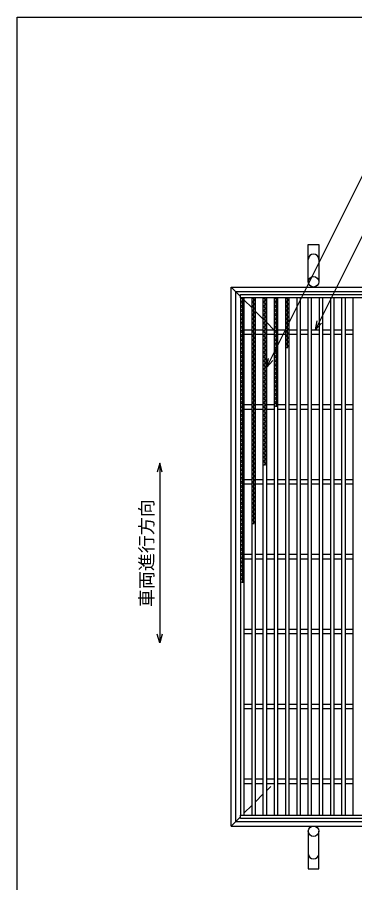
# Model space of a CAD drawing. Units: millimetres, scale not verified. Extents: x -1456 to 1385, y -1026 to 843.
# Drawn here: x -1383 to -932, y -313 to 843 of the extents above; entities that cross this region are included whole.
import ezdxf
from ezdxf.enums import TextEntityAlignment as Align

# ---------------------------------------------------------------- set-up
doc = ezdxf.new("R2010")
doc.units = ezdxf.units.MM
doc.header["$LTSCALE"] = 8
for name, color, linetype, lineweight in [('0_2', 150, 'Continuous', 25), ('16', 3, 'Continuous', 25), ('19', 6, 'Continuous', 25), ('22', 4, 'Continuous', 25)]:
    doc.layers.add(name, color=color, linetype=linetype, lineweight=lineweight)
doc.styles.add('ベクトル', font='')
doc.styles.get('ベクトル').set_extended_font_data('ベクトル')

msp = doc.modelspace()

# ---------------------------------------------------------------- linework, layer by layer
at = {"layer": '0_2'}
for p, q in [((-1383.2, -917.2), (-1383.2, 842.8)), ((-1383.2, 842.8), (1384.8, 842.8))]:
    msp.add_line(p, q, dxfattribs=at)
at = {"layer": '16'}
for p, q in [((-1085, 472.5), (-390, 472.5)), ((-1085, 468), (-1085, 472.5)), ((-390, 468), (-1085, 468)), ((-1085, 468), (-1085, -223)), ((-1080, 468), (-1085, 468)), ((-1085, 468), (-1080, 465.2)), ((-1080, 465.2), (-1085, 462.4)), ((-1085, 462.4), (-1080, 459.6)), ((-1082.5, 468), (-1082.5, 87.2)), ((-1080, -223), (-1080, 468)), ((-1070, 468), (-1070, -223)), ((-1065, 468), (-1070, 468)), ((-1070, 468), (-1065, 465.2)), ((-1065, 465.2), (-1070, 462.4)), ((-1070, 462.4), (-1065, 459.6)), ((-1067.5, 468), (-1067.5, 165.6)), ((-1065, -223), (-1065, 468)), ((-1055, 468), (-1055, -223)), ((-1050, 468), (-1055, 468)), ((-1055, 468), (-1050, 465.2)), ((-1050, 465.2), (-1055, 462.4)), ((-1055, 462.4), (-1050, 459.6)), ((-1052.5, 468), (-1052.5, 244)), ((-1050, -223), (-1050, 468)), ((-1040, 468), (-1040, -223)), ((-1035, 468), (-1040, 468)), ((-1040, 468), (-1035, 465.2)), ((-1035, 465.2), (-1040, 462.4)), ((-1040, 462.4), (-1035, 459.6)), ((-1037.5, 468), (-1037.5, 322.4)), ((-1035, -223), (-1035, 468)), ((-1025, 468), (-1025, -223)), ((-1020, 468), (-1025, 468)), ((-1025, 468), (-1020, 465.2)), ((-1020, 465.2), (-1025, 462.4)), ((-1025, 462.4), (-1020, 459.6)), ((-1022.5, 468), (-1022.5, 400.8)), ((-1020, -223), (-1020, 468)), ((-1010, 468), (-1010, -223)), ((-1005, 468), (-1010, 468)), ((-1005, -223), (-1005, 468)), ((-995, 468), (-995, -223)), ((-990, 468), (-995, 468)), ((-990, -223), (-990, 468)), ((-980, 468), (-980, -223)), ((-975, 468), (-980, 468)), ((-975, -223), (-975, 468)), ((-965, 468), (-965, -223)), ((-960, 468), (-965, 468)), ((-960, -223), (-960, 468)), ((-950, 468), (-950, -223)), ((-945, 468), (-950, 468)), ((-945, -223), (-945, 468)), ((-935, 468), (-935, -223)), ((-930, 468), (-935, 468)), ((-1080, 459.6), (-1085, 456.8)), ((-1085, 456.8), (-1080, 454)), ((-1080, 454), (-1085, 451.2)), ((-1085, 451.2), (-1080, 448.4)), ((-1065, 459.6), (-1070, 456.8)), ((-1070, 456.8), (-1065, 454)), ((-1065, 454), (-1070, 451.2)), ((-1070, 451.2), (-1065, 448.4)), ((-1050, 459.6), (-1055, 456.8)), ((-1055, 456.8), (-1050, 454)), ((-1050, 454), (-1055, 451.2)), ((-1055, 451.2), (-1050, 448.4)), ((-1035, 459.6), (-1040, 456.8)), ((-1040, 456.8), (-1035, 454)), ((-1035, 454), (-1040, 451.2)), ((-1040, 451.2), (-1035, 448.4)), ((-1020, 459.6), (-1025, 456.8)), ((-1025, 456.8), (-1020, 454)), ((-1020, 454), (-1025, 451.2)), ((-1025, 451.2), (-1020, 448.4)), ((-1080, 448.4), (-1085, 445.6)), ((-1085, 445.6), (-1080, 442.8)), ((-1080, 442.8), (-1085, 440)), ((-1085, 440), (-1080, 437.2)), ((-1065, 448.4), (-1070, 445.6)), ((-1070, 445.6), (-1065, 442.8)), ((-1065, 442.8), (-1070, 440)), ((-1070, 440), (-1065, 437.2)), ((-1050, 448.4), (-1055, 445.6)), ((-1055, 445.6), (-1050, 442.8)), ((-1050, 442.8), (-1055, 440)), ((-1055, 440), (-1050, 437.2)), ((-1035, 448.4), (-1040, 445.6)), ((-1040, 445.6), (-1035, 442.8)), ((-1035, 442.8), (-1040, 440)), ((-1040, 440), (-1035, 437.2)), ((-1020, 448.4), (-1025, 445.6)), ((-1025, 445.6), (-1020, 442.8)), ((-1020, 442.8), (-1025, 440)), ((-1025, 440), (-1020, 437.2)), ((-1080, 437.2), (-1085, 434.4)), ((-1085, 434.4), (-1080, 431.6)), ((-1080, 431.6), (-1085, 428.8)), ((-1085, 428.8), (-1080, 426)), ((-1065, 437.2), (-1070, 434.4)), ((-1070, 434.4), (-1065, 431.6)), ((-1065, 431.6), (-1070, 428.8)), ((-1070, 428.8), (-1065, 426)), ((-1050, 437.2), (-1055, 434.4)), ((-1055, 434.4), (-1050, 431.6)), ((-1050, 431.6), (-1055, 428.8)), ((-1055, 428.8), (-1050, 426)), ((-1035, 437.2), (-1040, 434.4)), ((-1040, 434.4), (-1035, 431.6)), ((-1035, 431.6), (-1040, 428.8)), ((-1040, 428.8), (-1035, 426)), ((-1020, 437.2), (-1025, 434.4)), ((-1025, 434.4), (-1020, 431.6)), ((-1020, 431.6), (-1025, 428.8)), ((-1025, 428.8), (-1020, 426)), ((-1080, 426), (-1085, 423.2)), ((-1085, 423.2), (-1080, 420.4)), ((-1080, 420.4), (-1085, 417.6)), ((-1085, 417.6), (-1080, 414.8)), ((-1080, 425.5), (-1070, 425.5)), ((-1080, 419.5), (-1070, 419.5)), ((-1065, 426), (-1070, 423.2)), ((-1070, 423.2), (-1065, 420.4)), ((-1065, 420.4), (-1070, 417.6)), ((-1070, 417.6), (-1065, 414.8)), ((-1065, 425.5), (-1055, 425.5)), ((-1065, 419.5), (-1055, 419.5)), ((-1050, 426), (-1055, 423.2)), ((-1055, 423.2), (-1050, 420.4)), ((-1050, 420.4), (-1055, 417.6)), ((-1055, 417.6), (-1050, 414.8)), ((-1050, 425.5), (-1040, 425.5)), ((-1050, 419.5), (-1040, 419.5)), ((-1035, 426), (-1040, 423.2)), ((-1040, 423.2), (-1035, 420.4)), ((-1035, 420.4), (-1040, 417.6)), ((-1040, 417.6), (-1035, 414.8)), ((-1035, 425.5), (-1025, 425.5)), ((-1035, 419.5), (-1025, 419.5)), ((-1020, 426), (-1025, 423.2)), ((-1025, 423.2), (-1020, 420.4)), ((-1020, 420.4), (-1025, 417.6)), ((-1025, 417.6), (-1020, 414.8)), ((-1020, 425.5), (-1010, 425.5)), ((-1020, 419.5), (-1010, 419.5)), ((-1005, 425.5), (-995, 425.5)), ((-1005, 419.5), (-995, 419.5)), ((-990, 425.5), (-980, 425.5)), ((-990, 419.5), (-980, 419.5)), ((-975, 425.5), (-965, 425.5)), ((-975, 419.5), (-965, 419.5)), ((-960, 425.5), (-950, 425.5)), ((-960, 419.5), (-950, 419.5)), ((-945, 425.5), (-935, 425.5)), ((-945, 419.5), (-935, 419.5)), ((-1080, 414.8), (-1085, 412)), ((-1085, 412), (-1080, 409.2)), ((-1080, 409.2), (-1085, 406.4)), ((-1085, 406.4), (-1080, 403.6)), ((-1065, 414.8), (-1070, 412)), ((-1070, 412), (-1065, 409.2)), ((-1065, 409.2), (-1070, 406.4)), ((-1070, 406.4), (-1065, 403.6)), ((-1050, 414.8), (-1055, 412)), ((-1055, 412), (-1050, 409.2)), ((-1050, 409.2), (-1055, 406.4)), ((-1055, 406.4), (-1050, 403.6)), ((-1035, 414.8), (-1040, 412)), ((-1040, 412), (-1035, 409.2)), ((-1035, 409.2), (-1040, 406.4)), ((-1040, 406.4), (-1035, 403.6)), ((-1020, 414.8), (-1025, 412)), ((-1025, 412), (-1020, 409.2)), ((-1020, 409.2), (-1025, 406.4)), ((-1025, 406.4), (-1020, 403.6)), ((-1080, 403.6), (-1085, 400.8)), ((-1085, 400.8), (-1080, 398)), ((-1080, 398), (-1085, 395.2)), ((-1085, 395.2), (-1080, 392.4)), ((-1065, 403.6), (-1070, 400.8)), ((-1070, 400.8), (-1065, 398)), ((-1065, 398), (-1070, 395.2)), ((-1070, 395.2), (-1065, 392.4)), ((-1050, 403.6), (-1055, 400.8)), ((-1055, 400.8), (-1050, 398)), ((-1050, 398), (-1055, 395.2)), ((-1055, 395.2), (-1050, 392.4)), ((-1035, 403.6), (-1040, 400.8)), ((-1040, 400.8), (-1035, 398)), ((-1035, 398), (-1040, 395.2)), ((-1040, 395.2), (-1035, 392.4)), ((-1020, 403.6), (-1025, 400.8)), ((-1080, 392.4), (-1085, 389.6)), ((-1085, 389.6), (-1080, 386.8)), ((-1080, 386.8), (-1085, 384)), ((-1085, 384), (-1080, 381.2)), ((-1065, 392.4), (-1070, 389.6)), ((-1070, 389.6), (-1065, 386.8)), ((-1065, 386.8), (-1070, 384)), ((-1070, 384), (-1065, 381.2)), ((-1050, 392.4), (-1055, 389.6)), ((-1055, 389.6), (-1050, 386.8)), ((-1050, 386.8), (-1055, 384)), ((-1055, 384), (-1050, 381.2)), ((-1035, 392.4), (-1040, 389.6)), ((-1040, 389.6), (-1035, 386.8)), ((-1035, 386.8), (-1040, 384)), ((-1040, 384), (-1035, 381.2)), ((-1080, 381.2), (-1085, 378.4)), ((-1085, 378.4), (-1080, 375.6)), ((-1080, 375.6), (-1085, 372.8)), ((-1085, 372.8), (-1080, 370)), ((-1080, 370), (-1085, 367.2)), ((-1065, 381.2), (-1070, 378.4)), ((-1070, 378.4), (-1065, 375.6)), ((-1065, 375.6), (-1070, 372.8)), ((-1070, 372.8), (-1065, 370)), ((-1065, 370), (-1070, 367.2)), ((-1050, 381.2), (-1055, 378.4)), ((-1055, 378.4), (-1050, 375.6)), ((-1050, 375.6), (-1055, 372.8)), ((-1055, 372.8), (-1050, 370)), ((-1050, 370), (-1055, 367.2)), ((-1035, 381.2), (-1040, 378.4)), ((-1040, 378.4), (-1035, 375.6)), ((-1035, 375.6), (-1040, 372.8)), ((-1040, 372.8), (-1035, 370)), ((-1035, 370), (-1040, 367.2)), ((-1085, 367.2), (-1080, 364.4)), ((-1080, 364.4), (-1085, 361.6)), ((-1085, 361.6), (-1080, 358.8)), ((-1080, 358.8), (-1085, 356)), ((-1070, 367.2), (-1065, 364.4)), ((-1065, 364.4), (-1070, 361.6)), ((-1070, 361.6), (-1065, 358.8)), ((-1065, 358.8), (-1070, 356)), ((-1055, 367.2), (-1050, 364.4)), ((-1050, 364.4), (-1055, 361.6)), ((-1055, 361.6), (-1050, 358.8)), ((-1050, 358.8), (-1055, 356)), ((-1040, 367.2), (-1035, 364.4)), ((-1035, 364.4), (-1040, 361.6)), ((-1040, 361.6), (-1035, 358.8)), ((-1035, 358.8), (-1040, 356)), ((-1085, 356), (-1080, 353.2)), ((-1080, 353.2), (-1085, 350.4)), ((-1085, 350.4), (-1080, 347.6)), ((-1080, 347.6), (-1085, 344.8)), ((-1070, 356), (-1065, 353.2)), ((-1065, 353.2), (-1070, 350.4)), ((-1070, 350.4), (-1065, 347.6)), ((-1065, 347.6), (-1070, 344.8)), ((-1055, 356), (-1050, 353.2)), ((-1050, 353.2), (-1055, 350.4)), ((-1055, 350.4), (-1050, 347.6)), ((-1050, 347.6), (-1055, 344.8)), ((-1040, 356), (-1035, 353.2)), ((-1035, 353.2), (-1040, 350.4)), ((-1040, 350.4), (-1035, 347.6)), ((-1035, 347.6), (-1040, 344.8)), ((-1085, 344.8), (-1080, 342)), ((-1080, 342), (-1085, 339.2)), ((-1085, 339.2), (-1080, 336.4)), ((-1080, 336.4), (-1085, 333.6)), ((-1070, 344.8), (-1065, 342)), ((-1065, 342), (-1070, 339.2)), ((-1070, 339.2), (-1065, 336.4)), ((-1065, 336.4), (-1070, 333.6)), ((-1055, 344.8), (-1050, 342)), ((-1050, 342), (-1055, 339.2)), ((-1055, 339.2), (-1050, 336.4)), ((-1050, 336.4), (-1055, 333.6)), ((-1040, 344.8), (-1035, 342)), ((-1035, 342), (-1040, 339.2)), ((-1040, 339.2), (-1035, 336.4)), ((-1035, 336.4), (-1040, 333.6)), ((-1085, 333.6), (-1080, 330.8)), ((-1080, 330.8), (-1085, 328)), ((-1085, 328), (-1080, 325.2)), ((-1080, 325.2), (-1085, 322.4)), ((-1080, 325.5), (-1070, 325.5)), ((-1070, 333.6), (-1065, 330.8)), ((-1065, 330.8), (-1070, 328)), ((-1070, 328), (-1065, 325.2)), ((-1065, 325.2), (-1070, 322.4)), ((-1065, 325.5), (-1055, 325.5)), ((-1055, 333.6), (-1050, 330.8)), ((-1050, 330.8), (-1055, 328)), ((-1055, 328), (-1050, 325.2)), ((-1050, 325.2), (-1055, 322.4)), ((-1050, 325.5), (-1040, 325.5)), ((-1040, 333.6), (-1035, 330.8)), ((-1035, 330.8), (-1040, 328)), ((-1040, 328), (-1035, 325.2)), ((-1035, 325.2), (-1040, 322.4)), ((-1035, 325.5), (-1025, 325.5)), ((-1020, 325.5), (-1010, 325.5)), ((-1005, 325.5), (-995, 325.5)), ((-990, 325.5), (-980, 325.5)), ((-975, 325.5), (-965, 325.5)), ((-960, 325.5), (-950, 325.5)), ((-945, 325.5), (-935, 325.5)), ((-1085, 322.4), (-1080, 319.6)), ((-1080, 319.6), (-1085, 316.8)), ((-1085, 316.8), (-1080, 314)), ((-1080, 314), (-1085, 311.2)), ((-1080, 319.5), (-1070, 319.5)), ((-1070, 322.4), (-1065, 319.6)), ((-1065, 319.6), (-1070, 316.8)), ((-1070, 316.8), (-1065, 314)), ((-1065, 314), (-1070, 311.2)), ((-1065, 319.5), (-1055, 319.5)), ((-1055, 322.4), (-1050, 319.6)), ((-1050, 319.6), (-1055, 316.8)), ((-1055, 316.8), (-1050, 314)), ((-1050, 314), (-1055, 311.2)), ((-1050, 319.5), (-1040, 319.5)), ((-1035, 319.5), (-1025, 319.5)), ((-1020, 319.5), (-1010, 319.5)), ((-1005, 319.5), (-995, 319.5)), ((-990, 319.5), (-980, 319.5)), ((-975, 319.5), (-965, 319.5)), ((-960, 319.5), (-950, 319.5)), ((-945, 319.5), (-935, 319.5)), ((-1085, 311.2), (-1080, 308.4)), ((-1080, 308.4), (-1085, 305.6)), ((-1085, 305.6), (-1080, 302.8)), ((-1080, 302.8), (-1085, 300)), ((-1070, 311.2), (-1065, 308.4)), ((-1065, 308.4), (-1070, 305.6)), ((-1070, 305.6), (-1065, 302.8)), ((-1065, 302.8), (-1070, 300)), ((-1055, 311.2), (-1050, 308.4)), ((-1050, 308.4), (-1055, 305.6)), ((-1055, 305.6), (-1050, 302.8)), ((-1050, 302.8), (-1055, 300)), ((-1085, 300), (-1080, 297.2)), ((-1080, 297.2), (-1085, 294.4)), ((-1085, 294.4), (-1080, 291.6)), ((-1080, 291.6), (-1085, 288.8)), ((-1070, 300), (-1065, 297.2)), ((-1065, 297.2), (-1070, 294.4)), ((-1070, 294.4), (-1065, 291.6)), ((-1065, 291.6), (-1070, 288.8)), ((-1055, 300), (-1050, 297.2)), ((-1050, 297.2), (-1055, 294.4)), ((-1055, 294.4), (-1050, 291.6)), ((-1050, 291.6), (-1055, 288.8)), ((-1085, 288.8), (-1080, 286)), ((-1080, 286), (-1085, 283.2)), ((-1085, 283.2), (-1080, 280.4)), ((-1080, 280.4), (-1085, 277.6)), ((-1085, 277.6), (-1080, 274.8)), ((-1070, 288.8), (-1065, 286)), ((-1065, 286), (-1070, 283.2)), ((-1070, 283.2), (-1065, 280.4)), ((-1065, 280.4), (-1070, 277.6)), ((-1070, 277.6), (-1065, 274.8)), ((-1055, 288.8), (-1050, 286)), ((-1050, 286), (-1055, 283.2)), ((-1055, 283.2), (-1050, 280.4)), ((-1050, 280.4), (-1055, 277.6)), ((-1055, 277.6), (-1050, 274.8)), ((-1080, 274.8), (-1085, 272)), ((-1085, 272), (-1080, 269.2)), ((-1080, 269.2), (-1085, 266.4)), ((-1085, 266.4), (-1080, 263.6)), ((-1065, 274.8), (-1070, 272)), ((-1070, 272), (-1065, 269.2)), ((-1065, 269.2), (-1070, 266.4)), ((-1070, 266.4), (-1065, 263.6)), ((-1050, 274.8), (-1055, 272)), ((-1055, 272), (-1050, 269.2)), ((-1050, 269.2), (-1055, 266.4)), ((-1055, 266.4), (-1050, 263.6)), ((-1080, 263.6), (-1085, 260.8)), ((-1085, 260.8), (-1080, 258)), ((-1080, 258), (-1085, 255.2)), ((-1085, 255.2), (-1080, 252.4)), ((-1065, 263.6), (-1070, 260.8)), ((-1070, 260.8), (-1065, 258)), ((-1065, 258), (-1070, 255.2)), ((-1070, 255.2), (-1065, 252.4)), ((-1050, 263.6), (-1055, 260.8)), ((-1055, 260.8), (-1050, 258)), ((-1050, 258), (-1055, 255.2)), ((-1055, 255.2), (-1050, 252.4)), ((-1080, 252.4), (-1085, 249.6)), ((-1085, 249.6), (-1080, 246.8)), ((-1080, 246.8), (-1085, 244)), ((-1085, 244), (-1080, 241.2)), ((-1065, 252.4), (-1070, 249.6)), ((-1070, 249.6), (-1065, 246.8)), ((-1065, 246.8), (-1070, 244)), ((-1070, 244), (-1065, 241.2)), ((-1050, 252.4), (-1055, 249.6)), ((-1055, 249.6), (-1050, 246.8)), ((-1050, 246.8), (-1055, 244)), ((-1080, 241.2), (-1085, 238.4)), ((-1085, 238.4), (-1080, 235.6)), ((-1080, 235.6), (-1085, 232.8)), ((-1085, 232.8), (-1080, 230)), ((-1065, 241.2), (-1070, 238.4)), ((-1070, 238.4), (-1065, 235.6)), ((-1065, 235.6), (-1070, 232.8)), ((-1070, 232.8), (-1065, 230)), ((-1080, 230), (-1085, 227.2)), ((-1085, 227.2), (-1080, 224.4)), ((-1080, 224.4), (-1085, 221.6)), ((-1085, 221.6), (-1080, 218.8)), ((-1080, 225.5), (-1070, 225.5)), ((-1065, 230), (-1070, 227.2)), ((-1070, 227.2), (-1065, 224.4)), ((-1065, 224.4), (-1070, 221.6)), ((-1070, 221.6), (-1065, 218.8)), ((-1065, 225.5), (-1055, 225.5)), ((-1050, 225.5), (-1040, 225.5)), ((-1035, 225.5), (-1025, 225.5)), ((-1020, 225.5), (-1010, 225.5)), ((-1005, 225.5), (-995, 225.5)), ((-990, 225.5), (-980, 225.5)), ((-975, 225.5), (-965, 225.5)), ((-960, 225.5), (-950, 225.5)), ((-945, 225.5), (-935, 225.5)), ((-1080, 218.8), (-1085, 216)), ((-1085, 216), (-1080, 213.2)), ((-1080, 213.2), (-1085, 210.4)), ((-1085, 210.4), (-1080, 207.6)), ((-1080, 219.5), (-1070, 219.5)), ((-1065, 218.8), (-1070, 216)), ((-1070, 216), (-1065, 213.2)), ((-1065, 213.2), (-1070, 210.4)), ((-1070, 210.4), (-1065, 207.6)), ((-1065, 219.5), (-1055, 219.5)), ((-1050, 219.5), (-1040, 219.5)), ((-1035, 219.5), (-1025, 219.5)), ((-1020, 219.5), (-1010, 219.5)), ((-1005, 219.5), (-995, 219.5)), ((-990, 219.5), (-980, 219.5)), ((-975, 219.5), (-965, 219.5)), ((-960, 219.5), (-950, 219.5)), ((-945, 219.5), (-935, 219.5)), ((-1080, 207.6), (-1085, 204.8)), ((-1085, 204.8), (-1080, 202)), ((-1080, 202), (-1085, 199.2)), ((-1085, 199.2), (-1080, 196.4)), ((-1065, 207.6), (-1070, 204.8)), ((-1070, 204.8), (-1065, 202)), ((-1065, 202), (-1070, 199.2)), ((-1070, 199.2), (-1065, 196.4)), ((-1080, 196.4), (-1085, 193.6)), ((-1085, 193.6), (-1080, 190.8)), ((-1080, 190.8), (-1085, 188)), ((-1085, 188), (-1080, 185.2)), ((-1080, 185.2), (-1085, 182.4)), ((-1065, 196.4), (-1070, 193.6)), ((-1070, 193.6), (-1065, 190.8)), ((-1065, 190.8), (-1070, 188)), ((-1070, 188), (-1065, 185.2)), ((-1065, 185.2), (-1070, 182.4)), ((-1085, 182.4), (-1080, 179.6)), ((-1080, 179.6), (-1085, 176.8)), ((-1085, 176.8), (-1080, 174)), ((-1080, 174), (-1085, 171.2)), ((-1070, 182.4), (-1065, 179.6)), ((-1065, 179.6), (-1070, 176.8)), ((-1070, 176.8), (-1065, 174)), ((-1065, 174), (-1070, 171.2)), ((-1085, 171.2), (-1080, 168.4)), ((-1080, 168.4), (-1085, 165.6)), ((-1085, 165.6), (-1080, 162.8)), ((-1080, 162.8), (-1085, 160)), ((-1070, 171.2), (-1065, 168.4)), ((-1065, 168.4), (-1070, 165.6)), ((-1085, 160), (-1080, 157.2)), ((-1080, 157.2), (-1085, 154.4)), ((-1085, 154.4), (-1080, 151.6)), ((-1080, 151.6), (-1085, 148.8)), ((-1085, 148.8), (-1080, 146)), ((-1080, 146), (-1085, 143.2)), ((-1085, 143.2), (-1080, 140.4)), ((-1080, 140.4), (-1085, 137.6)), ((-1085, 137.6), (-1080, 134.8)), ((-1080, 134.8), (-1085, 132)), ((-1085, 132), (-1080, 129.2)), ((-1080, 129.2), (-1085, 126.4)), ((-1085, 126.4), (-1080, 123.6)), ((-1080, 123.6), (-1085, 120.8)), ((-1085, 120.8), (-1080, 118)), ((-1080, 118), (-1085, 115.2)), ((-1080, 125.5), (-1070, 125.5)), ((-1080, 119.5), (-1070, 119.5)), ((-1065, 125.5), (-1055, 125.5)), ((-1065, 119.5), (-1055, 119.5)), ((-1050, 125.5), (-1040, 125.5)), ((-1050, 119.5), (-1040, 119.5)), ((-1035, 125.5), (-1025, 125.5)), ((-1035, 119.5), (-1025, 119.5)), ((-1020, 125.5), (-1010, 125.5)), ((-1020, 119.5), (-1010, 119.5)), ((-1005, 125.5), (-995, 125.5)), ((-1005, 119.5), (-995, 119.5)), ((-990, 125.5), (-980, 125.5)), ((-990, 119.5), (-980, 119.5)), ((-975, 125.5), (-965, 125.5)), ((-975, 119.5), (-965, 119.5)), ((-960, 125.5), (-950, 125.5)), ((-960, 119.5), (-950, 119.5)), ((-945, 125.5), (-935, 125.5)), ((-945, 119.5), (-935, 119.5)), ((-1085, 115.2), (-1080, 112.4)), ((-1080, 112.4), (-1085, 109.6)), ((-1085, 109.6), (-1080, 106.8)), ((-1080, 106.8), (-1085, 104)), ((-1085, 104), (-1080, 101.2)), ((-1080, 101.2), (-1085, 98.4)), ((-1085, 98.4), (-1080, 95.6)), ((-1080, 95.6), (-1085, 92.8)), ((-1085, 92.8), (-1080, 90)), ((-1080, 90), (-1085, 87.2)), ((-1080, 25.5), (-1070, 25.5)), ((-1065, 25.5), (-1055, 25.5)), ((-1050, 25.5), (-1040, 25.5)), ((-1035, 25.5), (-1025, 25.5)), ((-1020, 25.5), (-1010, 25.5)), ((-1005, 25.5), (-995, 25.5)), ((-990, 25.5), (-980, 25.5)), ((-975, 25.5), (-965, 25.5)), ((-960, 25.5), (-950, 25.5)), ((-945, 25.5), (-935, 25.5)), ((-1080, 19.5), (-1070, 19.5)), ((-1065, 19.5), (-1055, 19.5)), ((-1050, 19.5), (-1040, 19.5)), ((-1035, 19.5), (-1025, 19.5)), ((-1020, 19.5), (-1010, 19.5)), ((-1005, 19.5), (-995, 19.5)), ((-990, 19.5), (-980, 19.5)), ((-975, 19.5), (-965, 19.5)), ((-960, 19.5), (-950, 19.5)), ((-945, 19.5), (-935, 19.5)), ((-1080, -74.5), (-1070, -74.5)), ((-1080, -80.5), (-1070, -80.5)), ((-1065, -74.5), (-1055, -74.5)), ((-1065, -80.5), (-1055, -80.5)), ((-1050, -74.5), (-1040, -74.5)), ((-1050, -80.5), (-1040, -80.5)), ((-1035, -74.5), (-1025, -74.5)), ((-1035, -80.5), (-1025, -80.5)), ((-1020, -74.5), (-1010, -74.5)), ((-1020, -80.5), (-1010, -80.5)), ((-1005, -74.5), (-995, -74.5)), ((-1005, -80.5), (-995, -80.5)), ((-990, -74.5), (-980, -74.5)), ((-990, -80.5), (-980, -80.5)), ((-975, -74.5), (-965, -74.5)), ((-975, -80.5), (-965, -80.5)), ((-960, -74.5), (-950, -74.5)), ((-960, -80.5), (-950, -80.5)), ((-945, -74.5), (-935, -74.5)), ((-945, -80.5), (-935, -80.5)), ((-1080, -174.5), (-1070, -174.5)), ((-1080, -180.5), (-1070, -180.5)), ((-1065, -174.5), (-1055, -174.5)), ((-1065, -180.5), (-1055, -180.5)), ((-1050, -174.5), (-1040, -174.5)), ((-1050, -180.5), (-1040, -180.5)), ((-1035, -174.5), (-1025, -174.5)), ((-1035, -180.5), (-1025, -180.5)), ((-1020, -174.5), (-1010, -174.5)), ((-1020, -180.5), (-1010, -180.5)), ((-1005, -174.5), (-995, -174.5)), ((-1005, -180.5), (-995, -180.5)), ((-990, -174.5), (-980, -174.5)), ((-990, -180.5), (-980, -180.5)), ((-975, -174.5), (-965, -174.5)), ((-975, -180.5), (-965, -180.5)), ((-960, -174.5), (-950, -174.5)), ((-960, -180.5), (-950, -180.5)), ((-945, -174.5), (-935, -174.5)), ((-945, -180.5), (-935, -180.5)), ((-1085, -223), (-390, -223)), ((-1085, -227.5), (-1085, -223)), ((-1085, -223), (-1080, -223)), ((-390, -227.5), (-1085, -227.5)), ((-1070, -223), (-1065, -223)), ((-1055, -223), (-1050, -223)), ((-1040, -223), (-1035, -223)), ((-1025, -223), (-1020, -223)), ((-1010, -223), (-1005, -223)), ((-995, -223), (-990, -223)), ((-980, -223), (-975, -223)), ((-965, -223), (-960, -223)), ((-950, -223), (-945, -223)), ((-935, -223), (-930, -223))]:
    msp.add_line(p, q, dxfattribs=at)
at = {"layer": '19'}
for p, q in [((-994.5, 489.5), (-994.5, 539.5)), ((-994.5, 539.5), (-980.5, 539.5)), ((-980.5, 539.5), (-980.5, 489.5)), ((-1097.5, 482.5), (-377.5, 482.5)), ((-1097.5, -237.5), (-1097.5, 482.5)), ((-1085, 470), (-1097.5, 482.5)), ((-1091.5, 476.5), (-383.5, 476.5)), ((-1091.5, -231.5), (-1091.5, 476.5)), ((-1070, 455), (-1080, 465)), ((-1055, 440), (-1065, 450)), ((-1040.5, 425.5), (-1050, 435)), ((-1050, -190), (-1044.5, -184.5)), ((-1065, -205), (-1055, -195)), ((-1080, -220), (-1070, -210)), ((-1097.5, -237.5), (-1085, -225)), ((-1097.5, -237.5), (-377.5, -237.5)), ((-1091.5, -231.5), (-383.5, -231.5)), ((-994.5, -244.5), (-994.5, -294.5)), ((-980.5, -294.5), (-980.5, -244.5)), ((-994.5, -294.5), (-980.5, -294.5))]:
    msp.add_line(p, q, dxfattribs=at)
for centre in [(-987.5, 489.5), (-987.5, -244.5)]:
    msp.add_circle(centre, 7, dxfattribs=at)
for centre, start, end in [((-987.5, 519.5), 0, 180), ((-987.5, -274.5), 180, 0)]:
    msp.add_arc(centre, 7, start, end, dxfattribs=at)
at = {"layer": '22'}
for p, q in [((-1050, 375.5), (-887.2, 701)), ((-985, 425.5), (-864.8, 666)), ((-985, 425.5), (-982.6, 437.2)), ((-985, 425.5), (-977, 434.3)), ((-1050, 375.5), (-1047.6, 387.2)), ((-1050, 375.5), (-1042, 384.3)), ((-1193, 247), (-1196.2, 235)), ((-1189.8, 235), (-1193, 247)), ((-1193, 247), (-1193, 7)), ((-1193, 7), (-1196.2, 19)), ((-1189.8, 19), (-1193, 7))]:
    msp.add_line(p, q, dxfattribs=at)

# ---------------------------------------------------------------- texts
at = {"layer": '22', "color": 2, "style": 'ベクトル'}
msp.add_text('車両進行方向', height=17.6, rotation=90, dxfattribs=at).set_placement((-1210.6, 55), align=Align.MIDDLE_LEFT)

doc.saveas('drawing.dxf')
